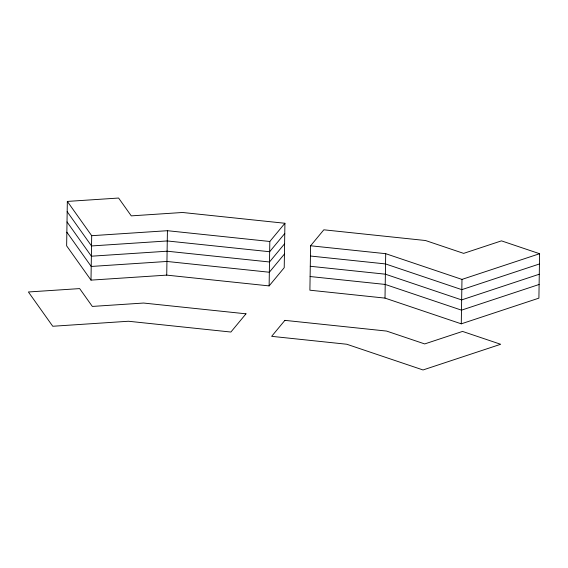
<?xml version="1.0" encoding="UTF-8"?>
<svg xmlns="http://www.w3.org/2000/svg" width="568" height="568" viewBox="0 0 568 568"><rect width="100%" height="100%" fill="white"/><g stroke="black" fill="none" stroke-linecap="round" stroke-linejoin="round"><path stroke-width="0.85" d="M67.336 201.42L66.641 245.845L91.001 280.123L166.729 275.125L269.125 285.903L284.22 267.691L284.923 223.267L182.527 212.482L131.265 215.868L118.598 198.04L67.336 201.42L91.697 235.699L91.001 280.123M166.729 275.125L167.425 230.7L91.697 235.699M269.125 285.903L269.821 241.485L284.923 223.267M310.597 245.774L309.894 290.198L385.005 298.108L461.273 323.831L538.904 298.143L539.6 253.719L501.466 240.86L463.644 253.378L425.51 240.52L323.831 229.806L310.597 245.774L385.707 253.683L461.976 279.406L539.6 253.719M385.005 298.108L385.707 253.683M461.273 323.831L461.976 279.406M284.76 233.519L269.658 251.731L167.262 240.953L91.533 245.951L67.173 211.672M284.596 243.771L269.502 261.983L167.106 251.205L91.377 256.204L67.017 221.925M284.44 254.024L269.339 272.235L166.942 261.457L91.214 266.456L66.854 232.177M539.437 263.971L461.812 289.659L385.544 263.935L310.433 256.026M539.28 274.223L461.649 299.911L385.381 274.188L310.27 266.278M539.117 284.476L461.493 310.156L385.225 284.44L310.107 276.531M167.425 230.7L269.821 241.485M245.987 313.82L230.885 332.039L128.489 321.254L52.76 326.259L28.4 291.98L79.655 288.594L92.328 306.429L143.583 303.042L245.987 313.82M284.887 320.366L271.653 336.334L346.771 344.243L423.032 369.96L500.664 344.279L462.529 331.421L424.701 343.931L386.574 331.073L284.887 320.366"/></g></svg>
